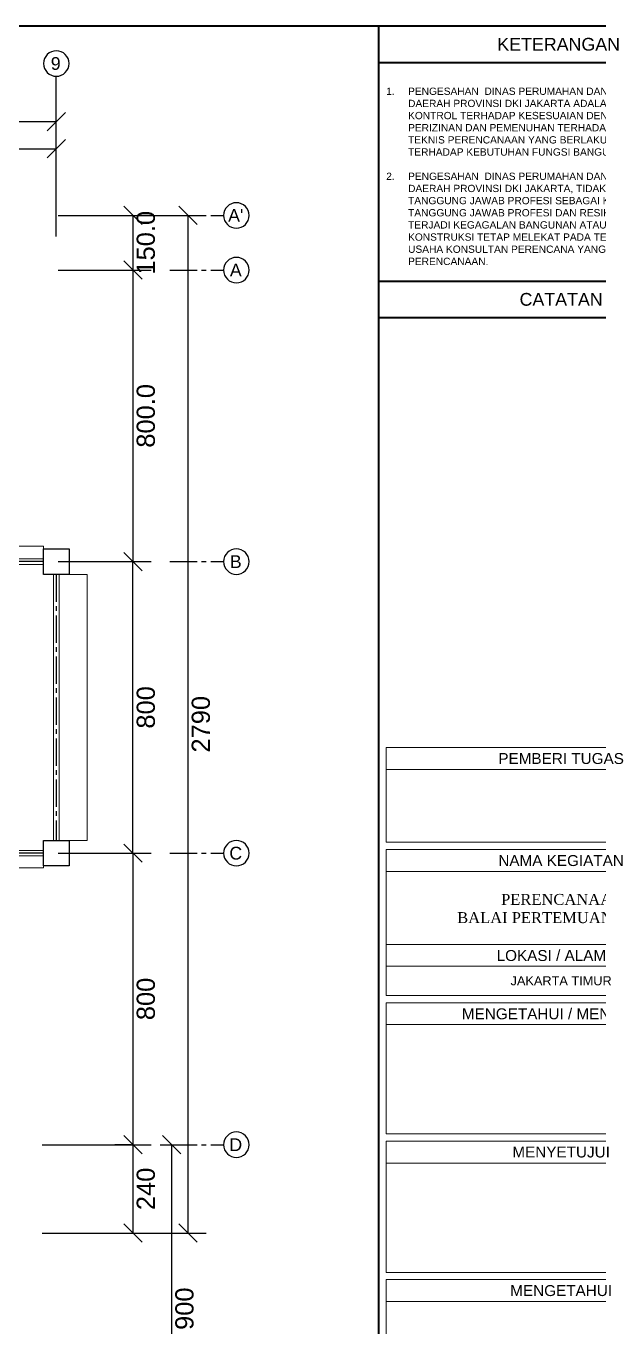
# Model space of a CAD drawing. Header units: inches. Extents: x 249 to 1192, y -18 to 440.
# Drawn here: x 480.53 to 496.26, y 188.79 to 224.49 of the extents above; entities that cross this region are included whole.
import ezdxf
from ezdxf.enums import TextEntityAlignment as Align

# ---------------------------------------------------------------- set-up
doc = ezdxf.new("R2010")
doc.units = ezdxf.units.IN
doc.header["$MEASUREMENT"] = 0
doc.linetypes.add('CENTER2', pattern=[1.125, 0.75, -0.125, 0.125, -0.125])
doc.layers.add('AS', color=15, linetype='CENTER2')
doc.layers.add('KOLOM', color=5, linetype='Continuous')
for name, color, linetype, lineweight in [('DIMENSI', 85, 'Continuous', 20), ('DINDING', 6, 'Continuous', 0), ('GRS KOP', 1, 'Continuous', 40), ('KOP', 7, 'Continuous', 20), ('TEXT (KETERANGAN)', 7, 'Continuous', 25)]:
    doc.layers.add(name, color=color, linetype=linetype, lineweight=lineweight)
doc.styles.add('R', font='romantic.ttf')
doc.styles.add('S', font='SIMPLEX', dxfattribs={"width": 1.1})
doc.styles.get("Standard").update_dxf_attribs({"font": 'arial.ttf'})
doc.dimstyles.new('UK. GDG PERTEMUAN', dxfattribs={"dimtxt": 0.5, "dimasz": 0.5, "dimexe": 0.5, "dimexo": 0.05, "dimgap": 0.1, "dimtad": 2, "dimdec": 0, "dimlfac": 100, "dimzin": 0, "dimdsep": 46, "dimtxsty": 'Standard', "dimblk": 'OBLIQUE', "dimcen": 0.09, "dimclrd": 8, "dimclre": 256, "dimclrt": 256, "dimadec": 0, "dimazin": 0, "dimtfac": 1, "dimtdec": 0, "dimtofl": 0, "dimtmove": 0, "dimatfit": 3, "dimldrblk": 'OBLIQUE', "dimfxl": 0, "dimtolj": 1, "dimtzin": 0, "dimarcsym": 0})

# ---------------------------------------------------------------- blocks, each defined once
blk = doc.blocks.new('_Oblique')
at = {"color": 0, "linetype": 'ByBlock', "lineweight": -2}
blk.add_line((-0.5, -0.5), (0.5, 0.5), dxfattribs=at)
blk = doc.blocks.new('*D497')
at = {"layer": 'DEFPOINTS', "color": 0}
for p in [(481.364, 217.791), (481.364, 209.791), (483.468, 209.791)]:
    blk.add_point(p, dxfattribs=at)
at = {"layer": 'DIMENSI', "lineweight": -2}
for p, q in [((481.414, 217.791), (483.968, 217.791)), ((481.414, 209.791), (483.968, 209.791))]:
    blk.add_line(p, q, dxfattribs=at)
at = {"layer": 'DIMENSI', "color": 8, "lineweight": -2}
blk.add_line((483.468, 217.791), (483.468, 209.791), dxfattribs=at)
at = {"layer": 'DIMENSI', "color": 8, "lineweight": -2, "xscale": 0.5, "yscale": 0.5, "zscale": 0.5}
for p, rotation in [((483.468, 217.791), 90), ((483.468, 209.791), 270)]:
    blk.add_blockref('_Oblique', p, dxfattribs=dict(at, rotation=rotation))
at = {"layer": 'DIMENSI', "insert": (483.823, 213.791), "char_height": 0.5, "attachment_point": 5, "rotation": 90}
blk.add_mtext('\\A1;800.0', dxfattribs=at)
blk = doc.blocks.new('*D498')
at = {"layer": 'DEFPOINTS', "color": 0}
for p in [(481.365, 219.291), (482.757, 217.791), (483.468, 217.791)]:
    blk.add_point(p, dxfattribs=at)
at = {"layer": 'DIMENSI', "lineweight": -2}
for p, q in [((481.415, 219.291), (483.968, 219.291)), ((482.807, 217.791), (483.968, 217.791))]:
    blk.add_line(p, q, dxfattribs=at)
at = {"layer": 'DIMENSI', "color": 8, "lineweight": -2}
blk.add_line((483.468, 219.291), (483.468, 217.791), dxfattribs=at)
at = {"layer": 'DIMENSI', "color": 8, "lineweight": -2, "xscale": 0.5, "yscale": 0.5, "zscale": 0.5}
for p, rotation in [((483.468, 219.291), 90), ((483.468, 217.791), 270)]:
    blk.add_blockref('_Oblique', p, dxfattribs=dict(at, rotation=rotation))
at = {"layer": 'DIMENSI', "insert": (483.823, 218.541), "char_height": 0.5, "attachment_point": 5, "rotation": 90}
blk.add_mtext('\\A1;150.0', dxfattribs=at)
blk = doc.blocks.new('*D499')
at = {"layer": 'DEFPOINTS', "color": 0}
for p in [(481.364, 209.791), (483.468, 209.791), (481.364, 201.791)]:
    blk.add_point(p, dxfattribs=at)
at = {"layer": 'DIMENSI', "lineweight": -2}
for p, q in [((481.414, 209.791), (483.968, 209.791)), ((481.414, 201.791), (483.968, 201.791))]:
    blk.add_line(p, q, dxfattribs=at)
at = {"layer": 'DIMENSI', "color": 8, "lineweight": -2}
blk.add_line((483.468, 201.791), (483.468, 209.791), dxfattribs=at)
at = {"layer": 'DIMENSI', "color": 8, "lineweight": -2, "xscale": 0.5, "yscale": 0.5, "zscale": 0.5}
for p, rotation in [((483.468, 209.791), 90), ((483.468, 201.791), 270)]:
    blk.add_blockref('_Oblique', p, dxfattribs=dict(at, rotation=rotation))
at = {"layer": 'DIMENSI', "insert": (483.823, 205.791), "char_height": 0.5, "attachment_point": 5, "rotation": 90}
blk.add_mtext('\\A1;800', dxfattribs=at)
blk = doc.blocks.new('*D500')
at = {"layer": 'DEFPOINTS', "color": 0}
for p in [(481.364, 201.791), (480.93, 193.791), (483.468, 193.791)]:
    blk.add_point(p, dxfattribs=at)
at = {"layer": 'DIMENSI', "lineweight": -2}
for p, q in [((481.414, 201.791), (483.968, 201.791)), ((480.98, 193.791), (483.968, 193.791))]:
    blk.add_line(p, q, dxfattribs=at)
at = {"layer": 'DIMENSI', "color": 8, "lineweight": -2}
blk.add_line((483.468, 201.791), (483.468, 193.791), dxfattribs=at)
at = {"layer": 'DIMENSI', "color": 8, "lineweight": -2, "xscale": 0.5, "yscale": 0.5, "zscale": 0.5}
for p, rotation in [((483.468, 201.791), 90), ((483.468, 193.791), 270)]:
    blk.add_blockref('_Oblique', p, dxfattribs=dict(at, rotation=rotation))
at = {"layer": 'DIMENSI', "insert": (483.823, 197.791), "char_height": 0.5, "attachment_point": 5, "rotation": 90}
blk.add_mtext('\\A1;800', dxfattribs=at)
blk = doc.blocks.new('*D501')
at = {"layer": 'DEFPOINTS', "color": 0}
for p in [(483.468, 193.791), (480.93, 191.366), (483.468, 191.366)]:
    blk.add_point(p, dxfattribs=at)
at = {"layer": 'DIMENSI', "lineweight": -2}
for p, q in [((483.418, 193.791), (482.968, 193.791)), ((480.98, 191.366), (483.968, 191.366))]:
    blk.add_line(p, q, dxfattribs=at)
at = {"layer": 'DIMENSI', "color": 8, "lineweight": -2}
blk.add_line((483.468, 193.791), (483.468, 191.366), dxfattribs=at)
at = {"layer": 'DIMENSI', "color": 8, "lineweight": -2, "xscale": 0.5, "yscale": 0.5, "zscale": 0.5}
for p, rotation in [((483.468, 193.791), 90), ((483.468, 191.366), 270)]:
    blk.add_blockref('_Oblique', p, dxfattribs=dict(at, rotation=rotation))
at = {"layer": 'DIMENSI', "insert": (483.823, 192.579), "char_height": 0.5, "attachment_point": 5, "rotation": 90}
blk.add_mtext('\\A1;240', dxfattribs=at)
blk = doc.blocks.new('*D506')
at = {"layer": 'DEFPOINTS', "color": 0}
for p in [(481.365, 221.12), (473.365, 218.666), (481.365, 218.666)]:
    blk.add_point(p, dxfattribs=at)
at = {"layer": 'DIMENSI', "lineweight": -2}
for p, q in [((473.365, 218.716), (473.365, 221.62)), ((481.365, 218.716), (481.365, 221.62))]:
    blk.add_line(p, q, dxfattribs=at)
at = {"layer": 'DIMENSI', "color": 8, "lineweight": -2}
blk.add_line((473.365, 221.12), (481.365, 221.12), dxfattribs=at)
at = {"layer": 'DIMENSI', "color": 8, "lineweight": -2, "xscale": 0.5, "yscale": 0.5, "zscale": 0.5, "rotation": 180}
blk.add_blockref('_Oblique', (473.365, 221.12), dxfattribs=at)
at = {"layer": 'DIMENSI', "color": 8, "lineweight": -2, "xscale": 0.5, "yscale": 0.5, "zscale": 0.5}
blk.add_blockref('_Oblique', (481.365, 221.12), dxfattribs=at)
at = {"layer": 'DIMENSI', "insert": (477.365, 221.475), "char_height": 0.5, "attachment_point": 5}
blk.add_mtext('\\A1;800.0', dxfattribs=at)
blk = doc.blocks.new('NAV')
blk.add_circle((0, -0.4), 0.35)
at = {"style": 'S', "width": 0.75, "flags": 4}
blk.add_attdef('AV', text='', height=0.3, dxfattribs=at).set_placement((0, -0.4), align=Align.MIDDLE)
blk = doc.blocks.new('*D510')
at = {"layer": 'DEFPOINTS', "color": 0}
for p in [(481.365, 221.864), (430.365, 220.216), (481.365, 220.168)]:
    blk.add_point(p, dxfattribs=at)
at = {"layer": 'DIMENSI', "lineweight": -2}
for p, q in [((430.365, 220.266), (430.365, 222.364)), ((481.365, 220.218), (481.365, 222.364))]:
    blk.add_line(p, q, dxfattribs=at)
at = {"layer": 'DIMENSI', "color": 8, "lineweight": -2}
blk.add_line((430.365, 221.864), (481.365, 221.864), dxfattribs=at)
at = {"layer": 'DIMENSI', "color": 8, "lineweight": -2, "xscale": 0.5, "yscale": 0.5, "zscale": 0.5, "rotation": 180}
blk.add_blockref('_Oblique', (430.365, 221.864), dxfattribs=at)
at = {"layer": 'DIMENSI', "color": 8, "lineweight": -2, "xscale": 0.5, "yscale": 0.5, "zscale": 0.5}
blk.add_blockref('_Oblique', (481.365, 221.864), dxfattribs=at)
at = {"layer": 'DIMENSI', "insert": (455.865, 222.219), "char_height": 0.5, "attachment_point": 5}
blk.add_mtext('\\A1;5100.0', dxfattribs=at)
blk = doc.blocks.new('*D519')
at = {"layer": 'DEFPOINTS', "color": 0}
for p in [(482.691, 219.291), (482.691, 191.366), (484.978, 191.366)]:
    blk.add_point(p, dxfattribs=at)
at = {"layer": 'DIMENSI', "lineweight": -2}
for p, q in [((482.741, 219.291), (485.478, 219.291)), ((482.741, 191.366), (485.478, 191.366))]:
    blk.add_line(p, q, dxfattribs=at)
at = {"layer": 'DIMENSI', "color": 8, "lineweight": -2}
blk.add_line((484.978, 219.291), (484.978, 191.366), dxfattribs=at)
at = {"layer": 'DIMENSI', "color": 8, "lineweight": -2, "xscale": 0.5, "yscale": 0.5, "zscale": 0.5}
for p, rotation in [((484.978, 219.291), 90), ((484.978, 191.366), 270)]:
    blk.add_blockref('_Oblique', p, dxfattribs=dict(at, rotation=rotation))
at = {"layer": 'DIMENSI', "insert": (485.333, 205.329), "char_height": 0.5, "attachment_point": 5, "rotation": 90}
blk.add_mtext('\\A1;2790', dxfattribs=at)
blk = doc.blocks.new('*D520')
at = {"layer": 'DEFPOINTS', "color": 0}
for p in [(484.163, 193.791), (484.163, 184.792), (484.528, 184.792)]:
    blk.add_point(p, dxfattribs=at)
at = {"layer": 'DIMENSI', "lineweight": -2}
for p, q in [((484.213, 193.791), (485.028, 193.791)), ((484.213, 184.792), (485.028, 184.792))]:
    blk.add_line(p, q, dxfattribs=at)
at = {"layer": 'DIMENSI', "color": 8, "lineweight": -2}
blk.add_line((484.528, 193.791), (484.528, 184.792), dxfattribs=at)
at = {"layer": 'DIMENSI', "color": 8, "lineweight": -2, "xscale": 0.5, "yscale": 0.5, "zscale": 0.5}
for p, rotation in [((484.528, 193.791), 90), ((484.528, 184.792), 270)]:
    blk.add_blockref('_Oblique', p, dxfattribs=dict(at, rotation=rotation))
at = {"layer": 'DIMENSI', "insert": (484.883, 189.291), "char_height": 0.5, "attachment_point": 5, "rotation": 90}
blk.add_mtext('\\A1;900', dxfattribs=at)
blk = doc.blocks.new('KOP-ARS')
at = {"layer": 'GRS KOP'}
for p, q in [((83, 54), (1, 54)), ((73, 1), (73, 54)), ((73, 53), (83, 53)), ((73, 47), (83, 47)), ((73, 46), (83, 46))]:
    blk.add_line(p, q, dxfattribs=at)
at = {"layer": 'KOP'}
for p, q in [((73.2, 31.6), (73.2, 34.2)), ((82.8, 34.2), (73.2, 34.2)), ((82.8, 33.6), (73.2, 33.6)), ((82.8, 31.6), (73.2, 31.6)), ((73.2, 27.4), (73.2, 31.4)), ((82.8, 31.4), (73.2, 31.4)), ((82.8, 30.8), (73.2, 30.8)), ((82.8, 28.8), (73.2, 28.8)), ((82.8, 28.2), (73.2, 28.2)), ((82.8, 27.4), (73.2, 27.4)), ((73.2, 23.6), (73.2, 27.2)), ((82.8, 27.2), (73.2, 27.2)), ((82.8, 26.6), (73.2, 26.6)), ((82.8, 23.6), (73.2, 23.6)), ((73.2, 19.8), (73.2, 23.4)), ((82.8, 23.4), (73.2, 23.4)), ((82.8, 22.8), (73.2, 22.8)), ((82.8, 19.8), (73.2, 19.8)), ((73.2, 16), (73.2, 19.6)), ((82.8, 19.6), (73.2, 19.6)), ((82.8, 19), (73.2, 19))]:
    blk.add_line(p, q, dxfattribs=at)
for s, height, p in [('KETERANGAN ', 0.35, (78, 53.5)), ('CATATAN', 0.35, (78, 46.5)), ('PEMBERI TUGAS', 0.3, (78, 33.9)), ('NAMA KEGIATAN', 0.3, (78, 31.1)), ('LOKASI / ALAMAT', 0.3, (78, 28.5)), ('JAKARTA TIMUR', 0.25, (78, 27.8)), ('MENGETAHUI / MENCATAT', 0.3, (78, 26.9)), ('MENYETUJUI', 0.3, (78, 23.1)), ('MENGETAHUI', 0.3, (78, 19.3))]:
    blk.add_text(s, height=height, dxfattribs=at).set_placement(p, align=Align.MIDDLE)
at = {"layer": 'KOP', "insert": (73.2, 49.875), "char_height": 0.2, "width": 9.6, "attachment_point": 4}
blk.add_mtext('\\pi-0.6,l0.6,t0.6;1.^IPENGESAHAN  DINAS PERUMAHAN DAN GEDUNG PEMERINTAH DAERAH PROVINSI DKI JAKARTA ADALAH HANYA SEBATAS KONTROL TERHADAP KESESUAIAN DENGAN REGULASI PERIZINAN DAN PEMENUHAN TERHADAP STANDAR DAN KAIDAH TEKNIS PERENCANAAN YANG BERLAKU, SERTA PEMENUHAN TERHADAP KEBUTUHAN FUNGSI BANGUNAN.\\P\\P2.^IPENGESAHAN  DINAS PERUMAHAN DAN GEDUNG PEMERINTAH DAERAH PROVINSI DKI JAKARTA, TIDAK MEMINDAHKAN TANGGUNG JAWAB PROFESI SEBAGAI KONSULTAN PERENCANA. TANGGUNG JAWAB PROFESI DAN RESIKO SANKSI APABILA TERJADI KEGAGALAN BANGUNAN ATAU KEGAGALAN PEKERJAAN KONSTRUKSI TETAP MELEKAT PADA TENAGA AHLI DAN BADAN USAHA KONSULTAN PERENCANA YANG MEMBUAT PRODUK PERENCANAAN.', dxfattribs=at)
at = {"layer": 'KOP', "insert": (73.529, 30.184), "char_height": 0.3, "attachment_point": 1, "style": 'R'}
blk.add_mtext_dynamic_manual_height_columns('\\pi2.8239;PERENCANAAN\\P\\pi1.6183;BALAI PERTEMUAN UMUM', width=8.94019, gutter_width=1.75, heights=[0], dxfattribs=at)
at = {"layer": 'KOP'}
for tag, height, p in [('SUKMA', 0.2, (78, 9.9)), ('1:100', 0.25, (81.3, 5.5)), ('1:100', 0.25, (81.3, 4.9)), ('1:100', 0.25, (81.3, 4.3)), ('AR-01', 0.35, (78.15, 2.7)), ('10', 0.35, (81.3, 2.7)), ('2012', 0.35, (81.3, 1.7))]:
    blk.add_attdef(tag, text='', height=height, dxfattribs=at).set_placement(p, align=Align.MIDDLE)
for p in [(73.7, 5.325), (73.7, 4.725), (73.7, 4.125)]:
    blk.add_attdef('-', p, '', height=0.35, dxfattribs=at)

msp = doc.modelspace()

# ---------------------------------------------------------------- linework, layer by layer
at = {"layer": 'AS'}
msp.add_line((481.3643, 209.441), (481.3643, 202.141), dxfattribs=at)
for points in [[(481.3645, 221.2287), (481.3645, 223.1095)], [(484.478, 219.291), (485.9553, 219.291)], [(484.478, 217.791), (485.9553, 217.791)], [(481.0143, 209.791), (473.7148, 209.791)], [(484.478, 209.791), (485.9553, 209.791)], [(481.0143, 201.791), (472.0638, 201.791)], [(484.478, 201.791), (485.9553, 201.791)], [(484.478, 193.791), (485.9553, 193.791)]]:
    msp.add_lwpolyline(points, dxfattribs=at)
at = {"layer": 'DINDING'}
for p, q in [((481.2893, 209.441), (481.2893, 202.141)), ((481.4393, 209.441), (481.4393, 202.141))]:
    msp.add_line(p, q, dxfattribs=at)
for points in [[(474.9398, 210.216), (481.0143, 210.216), (481.0143, 209.866)], [(481.0143, 209.866), (474.9398, 209.866)], [(481.0143, 209.716), (474.9398, 209.716)], [(481.4393, 202.141), (482.2143, 202.141), (482.2143, 209.441), (481.4393, 209.441)], [(481.0143, 201.866), (472.0638, 201.866)], [(481.0143, 201.716), (472.0638, 201.716)], [(481.0143, 201.741), (481.0143, 201.391), (473.7143, 201.391), (473.7143, 201.741)]]:
    msp.add_lwpolyline(points, dxfattribs=at)
at = {"layer": 'KOLOM'}
for points in [[(481.0143, 210.141), (481.7143, 210.141), (481.7143, 209.441), (481.0143, 209.441)], [(481.0143, 202.141), (481.7143, 202.141), (481.7143, 201.441), (481.0143, 201.441)]]:
    msp.add_lwpolyline(points, close=True, dxfattribs=at)

# ---------------------------------------------------------------- block references
at = {"layer": 'KOP'}
msp.add_blockref('KOP-ARS', (417.2179, 170.4885), dxfattribs=at)
at = {"layer": 'TEXT (KETERANGAN)'}
ref = msp.add_blockref('NAV', (481.3645, 223.8595), dxfattribs=dict(at, xscale=-1))
ref.add_attrib('AV', '9', dxfattribs={"layer": '0', "height": 0.35, "flags": 4}).set_placement((481.348, 223.4595), align=Align.MIDDLE)
ref = msp.add_blockref('NAV', (486.3053, 219.691), dxfattribs=dict(at, xscale=-1))
ref.add_attrib('AV', "A'", dxfattribs={"layer": '0', "height": 0.35, "flags": 4}).set_placement((486.2887, 219.291), align=Align.MIDDLE)
ref = msp.add_blockref('NAV', (486.3063, 218.191), dxfattribs=dict(at, xscale=-1))
ref.add_attrib('AV', 'A', dxfattribs={"layer": '0', "height": 0.35, "flags": 4}).set_placement((486.2897, 217.791), align=Align.MIDDLE)
ref = msp.add_blockref('NAV', (486.3053, 210.191), dxfattribs=dict(at, xscale=-1))
ref.add_attrib('AV', 'B', dxfattribs={"layer": '0', "height": 0.35, "flags": 4}).set_placement((486.2887, 209.791), align=Align.MIDDLE)
ref = msp.add_blockref('NAV', (486.3053, 202.191), dxfattribs=dict(at, xscale=-1))
ref.add_attrib('AV', 'C', dxfattribs={"layer": '0', "height": 0.35, "flags": 4}).set_placement((486.2887, 201.791), align=Align.MIDDLE)
ref = msp.add_blockref('NAV', (486.3053, 194.191), dxfattribs=dict(at, xscale=-1))
ref.add_attrib('AV', 'D', dxfattribs={"layer": '0', "height": 0.35, "flags": 4}).set_placement((486.2887, 193.791), align=Align.MIDDLE)

# ---------------------------------------------------------------- dimensions: what is measured, and where the dimension line sits
at = {"layer": 'DIMENSI'}
dim = msp.add_linear_dim(base=(481.3645, 221.8637), p1=(430.3645, 220.2155), p2=(481.3645, 220.1677), dimstyle='UK. GDG PERTEMUAN', override={"dimdec": 1}, dxfattribs=at)
dim.commit()
dim.dimension.update_dxf_attribs({"geometry": '*D510', "text_midpoint": (455.8645, 222.219)})
dim = msp.add_aligned_dim(p1=(473.3645, 218.6655), p2=(481.3645, 218.6655), distance=2.4544, dimstyle='UK. GDG PERTEMUAN', override={"dimdec": 1}, dxfattribs=at)
dim.commit()
dim.dimension.update_dxf_attribs({"geometry": '*D506', "text_midpoint": (477.3645, 221.4752)})
dim = msp.add_linear_dim(base=(483.4675, 217.791), p1=(481.3645, 219.291), p2=(482.7568, 217.791), angle=90, dimstyle='UK. GDG PERTEMUAN', override={"dimdec": 1}, dxfattribs=at)
dim.commit()
dim.dimension.update_dxf_attribs({"geometry": '*D498', "text_midpoint": (483.4675, 218.541), "dimtype": 160})
for base, p1, p2, text, picture, middle in [((484.978, 191.366), (482.691, 219.291), (482.691, 191.366), '2790', '*D519', (485.3333, 205.3285)), ((483.4677, 191.366), (483.4677, 193.791), (480.93, 191.366), '240', '*D501', (483.823, 192.5785))]:
    dim = msp.add_linear_dim(base=base, p1=p1, p2=p2, angle=90, text=text, dimstyle='UK. GDG PERTEMUAN', dxfattribs=at)
    dim.commit()
    dim.dimension.update_dxf_attribs({"geometry": picture, "text_midpoint": middle})
dim = msp.add_linear_dim(base=(483.4675, 209.791), p1=(481.3638, 217.791), p2=(481.3643, 209.791), angle=90, dimstyle='UK. GDG PERTEMUAN', override={"dimdec": 1}, dxfattribs=at)
dim.commit()
dim.dimension.update_dxf_attribs({"geometry": '*D497', "text_midpoint": (483.8228, 213.791)})
for base, p1, p2, picture, middle in [((483.4677, 209.791), (481.3643, 201.791), (481.3643, 209.791), '*D499', (483.823, 205.791)), ((483.4677, 193.791), (481.3643, 201.791), (480.93, 193.791), '*D500', (483.823, 197.791)), ((484.528, 184.7915), (484.1629, 193.7905), (484.1629, 184.7915), '*D520', (484.8833, 189.291))]:
    dim = msp.add_linear_dim(base=base, p1=p1, p2=p2, angle=90, dimstyle='UK. GDG PERTEMUAN', dxfattribs=at)
    dim.commit()
    dim.dimension.update_dxf_attribs({"geometry": picture, "text_midpoint": middle})

doc.saveas('drawing.dxf')
